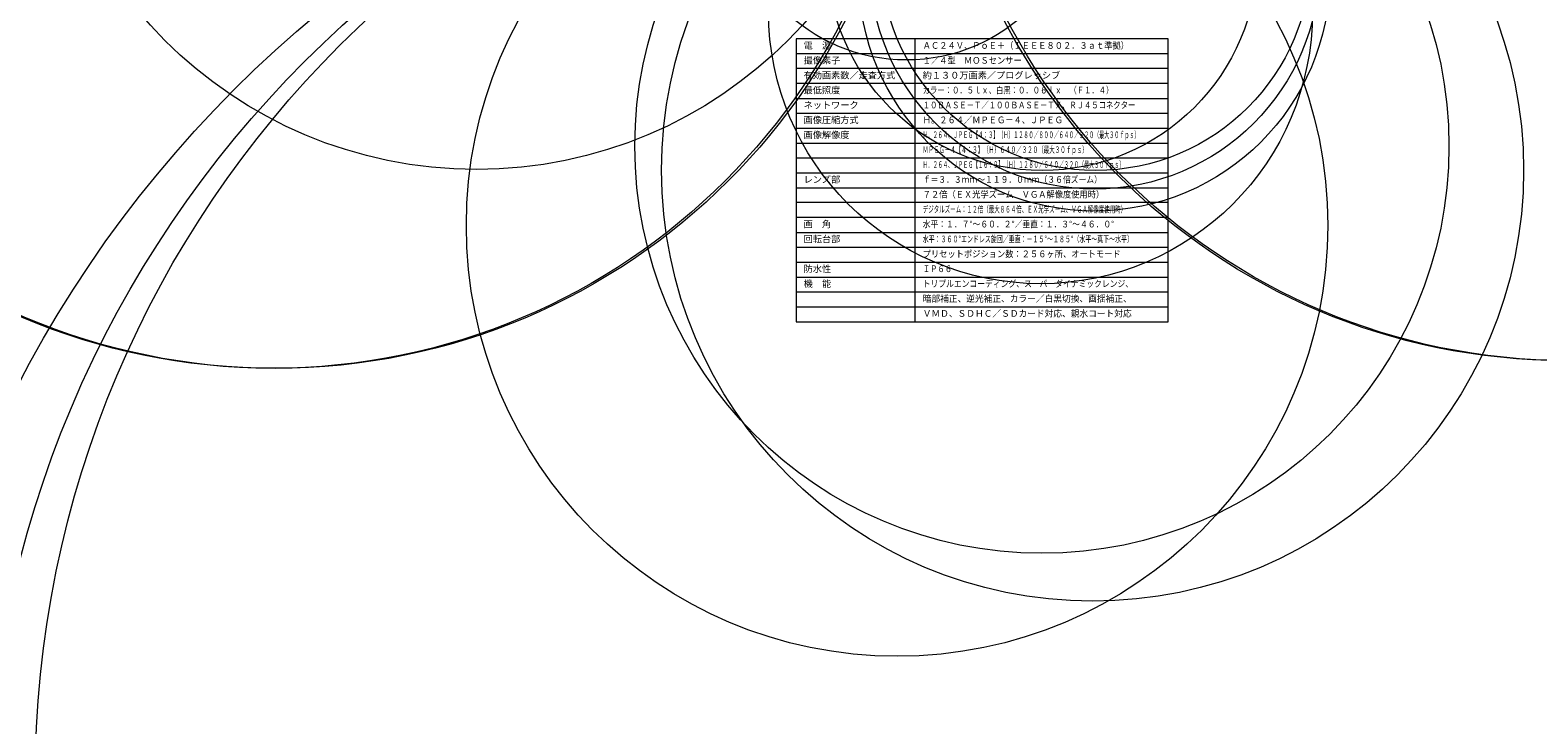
# Model space of a CAD drawing. Units: millimetres, scale not verified. Extents: x -9876 to 10121, y -1333 to 20075.
# Drawn here: x -320 to 186, y -252 to -19 of the extents above; entities that cross this region are included whole.
import ezdxf
from ezdxf.enums import TextEntityAlignment as Align

# ---------------------------------------------------------------- set-up
doc = ezdxf.new("R2010")
doc.units = ezdxf.units.MM
doc.header["$LTSCALE"] = 0.125
doc.layers.add('0-1_WAKU', color=1, linetype='Continuous', lineweight=18)
doc.layers.add('0-4_GAIKEI', color=1, linetype='Continuous', lineweight=18)
doc.layers.add('0-2_MOJI1', color=7, linetype='Continuous')
doc.styles.add('ＭＳ ゴシック', font='')
doc.styles.get('ＭＳ ゴシック').set_extended_font_data('MS Gothic')

msp = doc.modelspace()

# ---------------------------------------------------------------- linework, layer by layer
at = {"layer": '0-1_WAKU', "color": 4}
for p, q in [((-62.7761, -21.4918), (-62.7761, -116.4918)), ((62.2239, -21.4918), (-62.7761, -21.4918)), ((-22.7761, -116.4918), (-22.7761, -21.4918)), ((62.2239, -116.4918), (62.2239, -21.4918)), ((-62.7761, -116.4918), (62.2239, -116.4918))]:
    msp.add_line(p, q, dxfattribs=at)
at = {"layer": '0-1_WAKU'}
for p, q in [((62.2239, -26.4918), (-62.7761, -26.4918)), ((62.2239, -31.4918), (-62.7761, -31.4918)), ((62.2239, -36.4918), (-62.7761, -36.4918)), ((-62.7761, -41.4918), (62.2239, -41.4918)), ((-62.7761, -46.4918), (62.2239, -46.4918)), ((-62.7761, -51.4918), (62.2239, -51.4918)), ((-62.7761, -56.4918), (62.2239, -56.4918)), ((-62.7761, -61.4918), (62.2239, -61.4918)), ((-62.7761, -66.4918), (62.2239, -66.4918)), ((-62.7761, -71.4918), (62.2239, -71.4918)), ((62.2239, -76.4918), (-62.7761, -76.4918)), ((62.2239, -81.4918), (-62.7761, -81.4918)), ((-62.7761, -86.4918), (62.2239, -86.4918)), ((-62.7761, -91.4918), (62.2239, -91.4918)), ((-62.7761, -96.4918), (62.2239, -96.4918)), ((-62.7761, -101.4918), (62.2239, -101.4918)), ((-62.7761, -106.4918), (62.2239, -106.4918)), ((-62.7761, -111.4918), (62.2239, -111.4918))]:
    msp.add_line(p, q, dxfattribs=at)
at = {"layer": '0-4_GAIKEI'}
for centre, radius in [((-238.688, 82.8849), 215.0153), ((-237.6149, 82.8661), 215.0153), ((195.486, 82.8195), 212.3644), ((196.5591, 82.8382), 212.3644), ((-170.1824, 82.6111), 147.9619), ((-25.7546, 30.5292), 59.0879), ((27.1422, -627.0671), 705.8096), ((30.1873, -320.4278), 398.5536), ((30.812, -287.6761), 365.7985), ((30.9871, -270.6625), 349.3842), ((19.7665, -57.5497), 136.7235), ((36.7825, -65.5962), 144.7701), ((19.3052, -12.371), 91.3511), ((19.8367, 6.6395), 72.3237), ((37.339, -0.1671), 79.1472), ((37.4909, 3.6083), 75.5619), ((37.8367, 6.6395), 72.3237), ((-28.8798, -84.1624), 144.6831)]:
    msp.add_circle(centre, radius, dxfattribs=at)

# ---------------------------------------------------------------- texts
at = {"layer": '0-2_MOJI1', "style": 'ＭＳ ゴシック'}
for s, p in [('電\u3000源', (-60.2761, -25.4918)), ('撮像素子', (-60.2761, -30.4918)), ('有効画素数／走査方式', (-60.2761, -35.4918)), ('約１３０万画素／プログレッシブ', (-20.2761, -35.4918)), ('最低照度', (-60.2761, -40.4918)), ('ネットワーク', (-60.2761, -45.4918)), ('画像圧縮方式', (-60.2761, -50.4918)), ('画像解像度', (-60.2761, -55.4918)), ('レンズ部', (-60.2761, -70.4918)), ('画\u3000角', (-60.2761, -85.4918)), ('回転台部', (-60.2761, -90.4918)), ('防水性', (-60.2761, -100.4918)), ('機\u3000能', (-60.2761, -105.4918))]:
    msp.add_text(s, height=2.199, dxfattribs=at).set_placement(p, align=Align.BOTTOM_LEFT)
for s, width, p in [('ＡＣ２４Ｖ、ＰｏＥ＋（ＩＥＥＥ８０２．３ａｔ準拠）', 0.9, (-20.2761, -25.4918)), ('１／４型\u3000ＭＯＳセンサー', 0.9, (-20.2761, -30.4918)), ('カラー：０．５ｌｘ、白黒：０．０６ｌｘ\u3000（Ｆ１．４）', 0.8, (-20.2761, -40.4918)), ('１０ＢＡＳＥ－Ｔ／１００ＢＡＳＥ－ＴＸ、ＲＪ４５コネクター', 0.8, (-20.2761, -45.4918)), ('Ｈ。２６４／ＭＰＥＧ－４、ＪＰＥＧ', 0.9, (-20.2761, -50.4918)), ('Ｈ．２６４、ＪＰＥＧ【４：３】（Ｈ）１２８０／８００／６４０／３２０（最大３０ｆｐｓ）', 0.55, (-20.2761, -55.4918)), ('ＭＰＥＧ－４【４：３】（Ｈ）６４０／３２０（最大３０ｆｐｓ）', 0.6, (-20.2761, -60.4918)), ('Ｈ．２６４、ＪＰＥＧ【１６：９】（Ｈ）１２８０／６４０／３２０（最大３０ｆｐｓ）', 0.55, (-20.2761, -65.4918)), ('ｆ＝３．３ｍｍ～１１９．０ｍｍ（３６倍ズーム）', 0.85, (-20.2761, -70.4918)), ('７２倍（ＥＸ光学ズーム\u3000ＶＧＡ解像度使用時）', 0.9, (-20.2761, -75.4918)), ('デジタルズーム：１２倍（最大８６４倍、ＥＸ光学ズーム、ＶＧＡ解像度使用時）', 0.6, (-20.2761, -80.4918)), ('水平：１．７°～６０．２°／垂直：１．３°～４６．０°', 0.85, (-20.2761, -85.4918)), ('水平：３６０°エンドレス旋回／垂直：－１５°～１８５°（水平～真下～水平）', 0.65, (-20.2761, -90.4918)), ('プリセットポジション数：２５６ヶ所、オートモード', 0.9, (-20.2761, -95.4918)), ('ＩＰ６６', 0.8, (-20.2761, -100.4918)), ('トリプルエンコーディング、スーパーダイナミックレンジ、', 0.85, (-20.2761, -105.4918)), ('暗部補正、逆光補正、カラー／白黒切換、画揺補正、', 0.95, (-20.2761, -110.4918)), ('ＶＭＤ、ＳＤＨＣ／ＳＤカード対応、親水コート対応', 0.95, (-20.2761, -115.4918))]:
    msp.add_text(s, height=2.199, dxfattribs=dict(at, width=width)).set_placement(p, align=Align.BOTTOM_LEFT)

doc.saveas('drawing.dxf')
